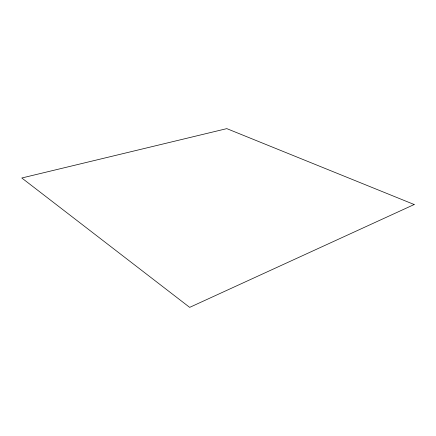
<?xml version="1.0" encoding="UTF-8"?>
<svg xmlns="http://www.w3.org/2000/svg" width="436" height="436" viewBox="0 0 436 436"><rect width="100%" height="100%" fill="white"/><g stroke="black" fill="none" stroke-linecap="round" stroke-linejoin="round"><path stroke-width="0.65" d="M414.2 204.522L189.671 307.369L21.8 177.997L226.807 128.631L414.2 204.522"/></g></svg>
